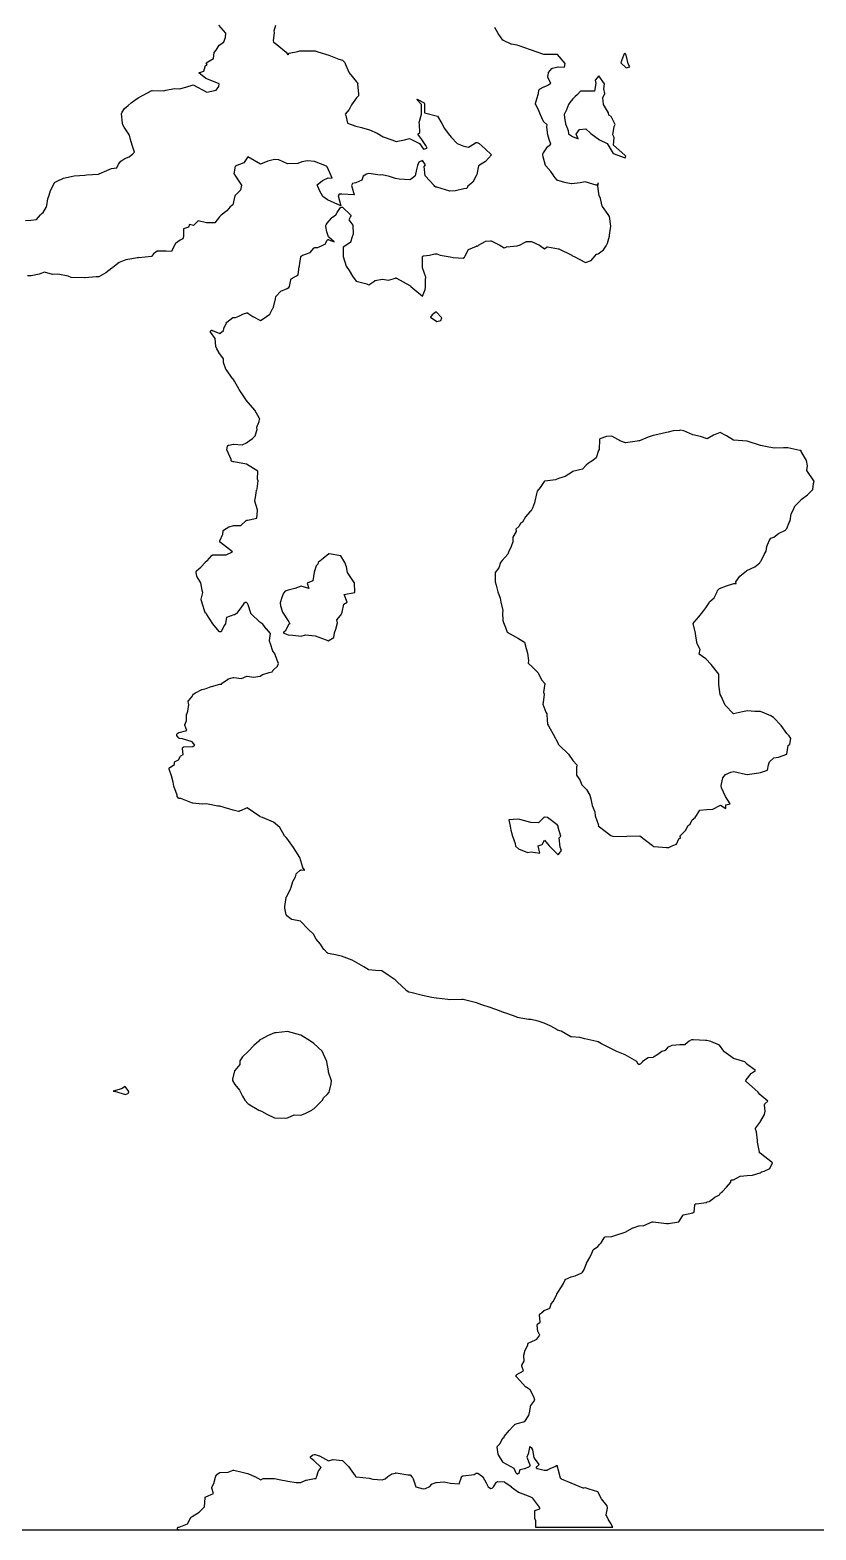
# Model space of a CAD drawing. Header units: millimetres. Extents: x 0 to 600, y 0 to 900.
# Drawn here: x 150.3 to 190.7, y 171 to 248.1 of the extents above; entities that cross this region are included whole.
import ezdxf

# ---------------------------------------------------------------- set-up
doc = ezdxf.new("R2010")
doc.units = ezdxf.units.MM
doc.layers.add('CORTE', color=1, linetype='Continuous')
doc.layers.add('GRABADO', color=5, linetype='Continuous')

msp = doc.modelspace()

# ---------------------------------------------------------------- linework, layer by layer
at = {"layer": 'CORTE'}
for points in [[(165.613, 194.526), (165.613, 194.594), (165.53, 195.049), (165.521, 195.097), (165.516, 195.105), (165.293, 195.602), (164.863, 195.991), (164.692, 196.107), (164.184, 196.427), (163.514, 196.617), (162.929, 196.548), (162.845, 196.535), (162.477, 196.387), (162.165, 196.224), (162.086, 196.183), (162.042, 196.119), (161.784, 195.892), (161.5, 195.607), (161.5, 195.606), (161.485, 195.591), (161.483, 195.589), (161.483, 195.589), (161.189, 195.306), (161.062, 195.102), (161.057, 194.914), (160.797, 194.61), (160.781, 194.595), (160.781, 194.591), (160.683, 194.168), (160.679, 194.096), (160.803, 193.883), (161.046, 193.597), (161.197, 193.297), (161.312, 193.077), (161.483, 192.896), (162.03, 192.576), (162.164, 192.513), (162.45, 192.362), (162.843, 192.177), (163.385, 192.162), (163.501, 192.172), (163.853, 192.325), (164.199, 192.305), (164.41, 192.406), (164.755, 192.574), (164.815, 192.618), (164.866, 192.64), (165.115, 192.891), (165.301, 193.076), (165.364, 193.212), (165.549, 193.376), (165.648, 193.5), (165.66, 193.571), (165.751, 193.924), (165.763, 194.069), (165.613, 194.526)], [(155.166, 193.786), (154.973, 193.669), (154.547, 193.548), (154.624, 193.54), (155.181, 193.379), (155.336, 193.444), (155.35, 193.536), (155.166, 193.786)]]:
    msp.add_lwpolyline(points, close=True, dxfattribs=at)
msp.add_lwpolyline([(223.948, 171), (154.939, 171), (154.939, 171), (154.829, 171), (153.612, 171), (153.612, 171), (114.489, 171), (114.488, 171), (114.035, 171), (112.762, 171), (112.762, 171), (110.627, 171), (108.997, 171), (106.182, 171), (106.132, 171), (105.063, 171)], dxfattribs=at)
at = {"layer": 'GRABADO'}
for points in [[(150.051, 238.271), (150.315, 238.297), (150.616, 238.338), (150.815, 238.571), (150.894, 238.631), (150.959, 238.691), (151.106, 238.951), (151.14, 239.058), (151.203, 239.386), (151.261, 239.584), (151.336, 239.822), (151.488, 240.118), (151.539, 240.228), (151.68, 240.296), (151.994, 240.448), (152.393, 240.545), (152.55, 240.568), (153.098, 240.616), (153.184, 240.618), (153.79, 240.665), (153.801, 240.666), (153.831, 240.677), (154.23, 240.851), (154.472, 240.95), (154.738, 240.978), (154.831, 241.168), (154.942, 241.33), (155.151, 241.456), (155.368, 241.551), (155.57, 241.711), (155.651, 241.783), (155.52, 242.153), (155.434, 242.439), (155.395, 242.67), (155.123, 243.072), (155.04, 243.197), (155.036, 243.272), (154.985, 243.754), (155.021, 243.85), (155.127, 244.027), (155.314, 244.19), (155.472, 244.327), (155.664, 244.461), (155.842, 244.573), (156.06, 244.693), (156.354, 244.854), (156.456, 244.921), (156.561, 244.962), (157.153, 244.946), (157.252, 244.973), (157.701, 245.06), (157.957, 245.045), (158.291, 245.124), (158.666, 245.242), (159.361, 244.872), (159.844, 244.976), (159.975, 245.167), (159.99, 245.308), (159.879, 245.349), (159.315, 245.58), (158.944, 245.859), (159.209, 245.955), (159.288, 246.239), (159.375, 246.294), (159.326, 246.387), (159.706, 246.608), (159.739, 246.914), (159.846, 247.031), (159.991, 247.29), (160.126, 247.377), (160.245, 247.453), (160.321, 247.681), (160.339, 247.902), (159.983, 248.32)], [(162.897, 248.298), (162.802, 247.999), (162.817, 247.931), (162.773, 247.503), (162.783, 247.447), (162.871, 247.382), (163.434, 246.932), (163.525, 246.786), (163.585, 246.868), (164.035, 246.954), (164.143, 246.997), (164.212, 247.001), (164.922, 247.001), (165.063, 246.953), (165.629, 246.779), (166.146, 246.562), (166.337, 246.514), (166.45, 246.4), (166.491, 246.294), (166.667, 245.874), (167.049, 245.397), (167.113, 245.33), (167.095, 245.284), (167.16, 244.793), (167.156, 244.691), (167.051, 244.581), (166.886, 244.35), (166.799, 244.228), (166.678, 243.987), (166.464, 243.739), (166.512, 243.666), (166.595, 243.277), (167.013, 243.12), (167.317, 243.064), (167.714, 242.945), (168.11, 242.766), (168.414, 242.586), (168.871, 242.421), (169.083, 242.332), (169.515, 242.428), (169.78, 242.497), (170.283, 242.235), (170.497, 241.946), (170.68, 241.987), (170.609, 242.139), (170.404, 242.448), (170.206, 242.716), (170.313, 242.792), (170.282, 243.213), (170.264, 243.32), (170.387, 243.747), (170.387, 244.239), (170.158, 244.502), (170.169, 244.516), (170.521, 244.324), (170.526, 244.315), (170.55, 244.295), (170.55, 243.803), (171.208, 243.636), (171.436, 243.259), (171.573, 242.999), (171.764, 242.745), (171.911, 242.563), (172.228, 242.24), (172.571, 242.106), (172.804, 242.054), (173.105, 242.242), (173.186, 242.281), (173.258, 242.282), (173.36, 242.24), (173.658, 241.957), (173.98, 241.658), (173.67, 241.311), (173.312, 241.084), (173.228, 240.649), (173.191, 240.574), (173.021, 240.25), (172.773, 240.039), (172.719, 239.921), (172.56, 239.914), (172.136, 239.808), (171.846, 239.786), (171.171, 239.99), (171.132, 239.998), (171.082, 240.028), (171.04, 240.084), (170.577, 240.575), (170.526, 241.049), (170.593, 241.134), (170.439, 241.368), (170.254, 241.28), (170.189, 241.107), (170.128, 240.899), (170.069, 240.566), (169.929, 240.46), (169.792, 240.37), (169.251, 240.394), (169.057, 240.436), (168.746, 240.536), (168.378, 240.628), (168.274, 240.613), (167.693, 240.692), (167.562, 240.654), (167.387, 240.557), (167.325, 240.349), (167.017, 240.218), (166.841, 240.172), (166.789, 240.077), (166.935, 239.604), (166.298, 239.633), (166.158, 239.627), (166.108, 239.55), (166.249, 239.026), (165.566, 239.346), (165.326, 239.51), (165.153, 239.818), (165.036, 240.107), (165.31, 240.34), (165.589, 240.463), (165.801, 240.456), (165.755, 240.578), (165.541, 241.029), (165.506, 241.067), (164.892, 241.309), (164.534, 241.339), (164.237, 241.289), (164.041, 241.199), (163.505, 241.185), (163.058, 241.39), (162.832, 241.415), (162.501, 241.321), (162.124, 241.181), (161.462, 241.551), (161.261, 241.238), (160.813, 241.075), (160.757, 240.679), (160.779, 240.653), (160.804, 240.616), (161.138, 240.1), (161.086, 239.841), (160.802, 239.55), (160.694, 239.082), (160.562, 238.984), (160.384, 238.771), (160.097, 238.545), (160.051, 238.501), (160.019, 238.467), (159.771, 238.154), (159.344, 238.154), (158.92, 238.255), (158.68, 238.015), (158.472, 238.076), (158.415, 237.934), (158.165, 237.846), (158.165, 237.462), (158.135, 237.338), (158.002, 237.275), (157.753, 237.099), (157.653, 236.916), (157.557, 236.689), (157.266, 236.709), (156.817, 236.709), (156.628, 236.567), (156.519, 236.425), (155.868, 236.362), (155.842, 236.373), (155.806, 236.353), (155.307, 236.27), (155.206, 236.25), (154.853, 236.115), (154.542, 235.871), (154.521, 235.847), (154.488, 235.836), (154.167, 235.593), (153.814, 235.382), (153.68, 235.392), (153.112, 235.338), (153.072, 235.331), (152.391, 235.352), (152.237, 235.419), (151.708, 235.522), (151.437, 235.505), (151.02, 235.627), (150.745, 235.529), (150.332, 235.436), (150.143, 235.436)], [(223.948, 171), (185.108, 171), (184.986, 171), (183.641, 171), (183.641, 171), (176.183, 171), (176.183, 171), (174.039, 171), (159.846, 171), (159.846, 171), (159.712, 171), (158.307, 171), (157.925, 171), (157.92, 171), (157.914, 171.001), (157.907, 171.003), (157.898, 171.006), (157.892, 171.009), (157.887, 171.012), (157.88, 171.017), (157.874, 171.023), (157.869, 171.028), (157.865, 171.034), (157.862, 171.04), (157.859, 171.046), (157.856, 171.054), (157.855, 171.06), (157.853, 171.066), (157.853, 171.075), (157.853, 171.084), (157.855, 171.09), (157.856, 171.096), (157.859, 171.104), (157.862, 171.11), (157.865, 171.116), (157.869, 171.122), (157.874, 171.127), (157.88, 171.133), (157.887, 171.138), (157.892, 171.141), (157.898, 171.144), (157.907, 171.147), (157.914, 171.149), (157.92, 171.15), (157.925, 171.15), (157.946, 171.15), (158.374, 171.309), (158.547, 171.636), (158.552, 171.643), (158.559, 171.651), (158.563, 171.655), (158.566, 171.657), (158.592, 171.676), (158.594, 171.678), (158.618, 171.693), (158.968, 171.91), (159.22, 172.173), (159.222, 172.175), (159.237, 172.189), (159.277, 172.649), (159.277, 172.657), (159.281, 172.669), (159.284, 172.675), (159.286, 172.68), (159.288, 172.683), (159.291, 172.687), (159.294, 172.692), (159.298, 172.697), (159.305, 172.703), (159.312, 172.708), (159.319, 172.712), (159.703, 172.875), (159.615, 173.146), (159.614, 173.151), (159.613, 173.158), (159.612, 173.164), (159.612, 173.17), (159.613, 173.179), (159.615, 173.186), (159.617, 173.192), (159.619, 173.198), (159.716, 173.39), (159.809, 173.713), (159.85, 173.816), (159.851, 173.819), (159.854, 173.824), (159.86, 173.833), (159.865, 173.838), (159.869, 173.842), (159.874, 173.846), (160.004, 173.939), (160.009, 173.943), (160.017, 173.947), (160.023, 173.949), (160.029, 173.951), (160.036, 173.952), (160.043, 173.953), (160.456, 173.967), (160.717, 174.072), (160.721, 174.073), (160.729, 174.075), (160.744, 174.076), (160.752, 174.075), (160.756, 174.075), (161.176, 173.97), (161.456, 173.91), (161.462, 173.908), (161.818, 173.757), (161.822, 173.756), (162.133, 173.586), (162.251, 173.643), (162.256, 173.645), (162.264, 173.648), (162.273, 173.65), (162.279, 173.65), (162.828, 173.65), (162.832, 173.65), (162.838, 173.649), (163.071, 173.59), (163.532, 173.501), (163.953, 173.442), (164.198, 173.442), (164.452, 173.559), (164.455, 173.56), (164.461, 173.562), (164.895, 173.641), (164.897, 173.641), (164.985, 173.653), (164.998, 173.707), (164.999, 173.709), (165.104, 174.036), (165.105, 174.042), (165.108, 174.048), (165.112, 174.053), (165.115, 174.058), (165.235, 174.206), (164.86, 174.57), (164.72, 174.675), (164.716, 174.679), (164.709, 174.685), (164.706, 174.69), (164.701, 174.696), (164.697, 174.704), (164.695, 174.71), (164.693, 174.718), (164.691, 174.726), (164.691, 174.732), (164.691, 174.74), (164.692, 174.747), (164.693, 174.755), (164.696, 174.762), (164.699, 174.769), (164.702, 174.775), (164.707, 174.782), (164.712, 174.787), (164.718, 174.792), (164.723, 174.796), (164.799, 174.848), (164.803, 174.851), (164.809, 174.854), (164.818, 174.857), (164.824, 174.859), (164.894, 174.875), (164.897, 174.876), (164.903, 174.877), (164.915, 174.877), (164.921, 174.876), (164.924, 174.875), (164.93, 174.874), (165.14, 174.805), (165.146, 174.802), (165.612, 174.554), (165.833, 174.62), (165.838, 174.621), (165.844, 174.622), (165.852, 174.623), (165.859, 174.622), (166.307, 174.579), (166.314, 174.578), (166.319, 174.577), (166.327, 174.574), (166.335, 174.57), (166.34, 174.567), (166.348, 174.561), (166.352, 174.557), (166.634, 174.262), (166.637, 174.258), (166.983, 173.786), (166.987, 173.78), (166.99, 173.774), (166.992, 173.768), (166.994, 173.761), (166.998, 173.743), (167.013, 173.737), (167.044, 173.732), (167.698, 173.66), (167.702, 173.66), (167.893, 173.617), (168.372, 173.57), (168.517, 173.623), (168.654, 173.745), (168.658, 173.748), (168.662, 173.751), (168.864, 173.883), (168.87, 173.886), (168.88, 173.891), (168.888, 173.892), (169.063, 173.928), (169.067, 173.929), (169.076, 173.93), (169.085, 173.929), (169.687, 173.828), (169.762, 173.84), (169.773, 173.841), (169.781, 173.84), (169.786, 173.839), (169.797, 173.836), (169.805, 173.833), (169.809, 173.831), (169.816, 173.826), (169.823, 173.82), (169.826, 173.817), (169.895, 173.739), (169.899, 173.734), (169.903, 173.727), (169.955, 173.635), (169.958, 173.63), (169.96, 173.625), (170.092, 173.226), (170.47, 173.109), (170.59, 173.129), (170.827, 173.227), (170.913, 173.351), (170.917, 173.355), (170.922, 173.361), (170.929, 173.367), (170.935, 173.371), (170.943, 173.375), (170.949, 173.377), (171.135, 173.439), (171.14, 173.441), (171.15, 173.443), (171.154, 173.443), (171.539, 173.474), (171.544, 173.475), (171.555, 173.474), (171.561, 173.473), (171.865, 173.402), (172.318, 173.38), (172.446, 173.718), (172.448, 173.722), (172.451, 173.727), (172.465, 173.75), (172.469, 173.755), (172.475, 173.761), (172.482, 173.767), (172.489, 173.771), (172.495, 173.774), (172.499, 173.776), (172.525, 173.785), (172.531, 173.787), (172.538, 173.788), (173.102, 173.849), (173.206, 173.916), (173.211, 173.918), (173.217, 173.921), (173.23, 173.925), (173.238, 173.926), (173.244, 173.926), (173.255, 173.925), (173.266, 173.923), (173.273, 173.92), (173.279, 173.917), (173.285, 173.913), (173.517, 173.752), (173.523, 173.748), (173.531, 173.74), (173.534, 173.736), (173.537, 173.732), (173.54, 173.728), (173.704, 173.428), (173.818, 173.219), (173.952, 173.132), (174.018, 173.147), (174.091, 173.215), (174.246, 173.453), (174.249, 173.457), (174.253, 173.462), (174.259, 173.468), (174.266, 173.473), (174.271, 173.476), (174.277, 173.479), (174.282, 173.481), (174.291, 173.484), (174.297, 173.485), (174.302, 173.486), (174.31, 173.486), (174.64, 173.47), (174.644, 173.47), (174.65, 173.469), (174.657, 173.467), (174.663, 173.465), (174.67, 173.461), (174.675, 173.458), (175.001, 173.227), (175.003, 173.226), (175.365, 172.936), (175.949, 172.714), (176.05, 172.677), (176.054, 172.676), (176.059, 172.673), (176.066, 172.669), (176.072, 172.663), (176.079, 172.656), (176.44, 172.165), (176.444, 172.16), (176.448, 172.151), (176.451, 172.146), (176.452, 172.14), (176.454, 172.135), (176.455, 172.126), (176.455, 172.115), (176.453, 172.104), (176.451, 172.096), (176.449, 172.091), (176.446, 172.084), (176.441, 172.077), (176.437, 172.072), (176.433, 172.067), (176.427, 172.062), (176.419, 172.056), (176.408, 172.051), (176.401, 172.049), (176.196, 171.99), (176.201, 171.611), (176.236, 171.515), (176.238, 171.508), (176.24, 171.5), (176.24, 171.495), (176.252, 171.15), (180.225, 171.15), (180.124, 171.333), (179.988, 171.56), (179.888, 171.739), (179.886, 171.744), (179.883, 171.752), (179.88, 171.763), (179.879, 171.774), (179.88, 171.78), (179.88, 171.784), (179.94, 172.121), (179.921, 172.238), (179.639, 172.598), (179.636, 172.603), (179.633, 172.607), (179.443, 172.955), (179.011, 173.091), (179.011, 173.091), (178.794, 173.16), (178.732, 173.15), (178.723, 173.149), (178.714, 173.15), (178.708, 173.151), (178.7, 173.153), (178.077, 173.407), (178.076, 173.407), (177.579, 173.62), (177.575, 173.622), (177.566, 173.627), (177.56, 173.633), (177.556, 173.636), (177.55, 173.643), (177.545, 173.65), (177.543, 173.654), (177.539, 173.662), (177.537, 173.669), (177.418, 174.124), (177.418, 174.125), (177.401, 174.191), (177.365, 174.308), (177.278, 174.267), (176.99, 174.144), (176.848, 174.069), (176.844, 174.068), (176.838, 174.065), (176.831, 174.064), (176.827, 174.063), (176.726, 174.049), (176.721, 174.049), (176.711, 174.049), (176.703, 174.05), (176.699, 174.051), (176.351, 174.14), (176.347, 174.141), (176.338, 174.144), (176.331, 174.148), (176.326, 174.151), (176.319, 174.157), (176.312, 174.165), (176.305, 174.175), (176.302, 174.181), (176.3, 174.186), (176.298, 174.194), (176.297, 174.198), (176.296, 174.205), (176.296, 174.217), (176.297, 174.228), (176.3, 174.237), (176.304, 174.245), (176.306, 174.25), (176.309, 174.255), (176.315, 174.262), (176.32, 174.268), (176.324, 174.271), (176.439, 174.357), (176.191, 174.692), (176.188, 174.696), (176.185, 174.701), (176.182, 174.709), (176.18, 174.716), (176.179, 174.721), (176.113, 175.111), (176.066, 175.206), (175.991, 175.255), (175.94, 175.268), (175.931, 175.239), (175.865, 174.893), (175.863, 174.888), (175.861, 174.882), (175.802, 174.734), (175.951, 174.345), (175.953, 174.34), (175.955, 174.329), (175.956, 174.323), (175.956, 174.318), (175.955, 174.307), (175.954, 174.301), (175.953, 174.296), (175.95, 174.288), (175.946, 174.28), (175.941, 174.274), (175.938, 174.269), (175.933, 174.263), (175.927, 174.259), (175.922, 174.255), (175.917, 174.252), (175.706, 174.144), (175.701, 174.142), (175.693, 174.14), (175.687, 174.138), (175.449, 174.098), (175.398, 173.927), (175.396, 173.923), (175.394, 173.918), (175.39, 173.911), (175.385, 173.904), (175.382, 173.9), (175.376, 173.895), (175.368, 173.889), (175.363, 173.886), (175.358, 173.883), (175.352, 173.881), (175.343, 173.878), (175.335, 173.877), (175.327, 173.877), (175.322, 173.877), (175.316, 173.877), (175.306, 173.88), (175.299, 173.882), (175.294, 173.884), (175.286, 173.889), (175.281, 173.893), (175.275, 173.897), (175.266, 173.907), (175.261, 173.916), (175.259, 173.92), (175.152, 174.159), (174.593, 174.473), (174.589, 174.475), (174.584, 174.48), (174.577, 174.486), (174.571, 174.493), (174.568, 174.498), (174.453, 174.695), (174.338, 174.868), (174.334, 174.874), (174.329, 174.886), (174.326, 174.896), (174.281, 175.249), (174.281, 175.257), (174.282, 175.269), (174.284, 175.281), (174.288, 175.289), (174.292, 175.297), (174.296, 175.303), (174.298, 175.306), (174.302, 175.31), (174.418, 175.419), (174.567, 175.71), (174.569, 175.715), (174.573, 175.72), (174.578, 175.726), (174.583, 175.731), (174.59, 175.736), (174.597, 175.74), (174.602, 175.743), (174.608, 175.745), (174.64, 175.755), (174.638, 175.763), (174.637, 175.77), (174.637, 175.775), (174.636, 175.78), (174.637, 175.791), (174.639, 175.8), (174.64, 175.804), (174.642, 175.81), (174.647, 175.819), (174.652, 175.826), (174.654, 175.829), (174.901, 176.108), (175.113, 176.354), (175.116, 176.356), (175.188, 176.426), (175.191, 176.429), (175.198, 176.434), (175.206, 176.438), (175.211, 176.44), (175.302, 176.472), (175.304, 176.473), (175.693, 176.581), (175.888, 176.866), (175.902, 176.89), (175.948, 177.101), (175.99, 177.32), (175.989, 177.343), (175.988, 177.351), (175.99, 177.367), (175.994, 177.376), (175.996, 177.382), (175.999, 177.388), (176.003, 177.393), (176.221, 177.671), (176.16, 177.841), (175.965, 178.203), (175.766, 178.332), (175.763, 178.334), (175.756, 178.339), (175.271, 178.864), (175.267, 178.87), (175.262, 178.877), (175.26, 178.882), (175.257, 178.888), (175.254, 178.896), (175.253, 178.902), (175.252, 178.91), (175.251, 178.917), (175.252, 178.927), (175.253, 178.933), (175.253, 178.934), (175.254, 178.938), (175.256, 178.944), (175.26, 178.952), (175.263, 178.957), (175.267, 178.965), (175.274, 178.972), (175.278, 178.976), (175.283, 178.98), (175.288, 178.983), (175.625, 179.181), (175.546, 179.418), (175.545, 179.421), (175.543, 179.429), (175.543, 179.44), (175.543, 179.448), (175.544, 179.454), (175.545, 179.46), (175.548, 179.468), (175.55, 179.473), (175.659, 179.673), (175.647, 179.961), (175.647, 179.968), (175.648, 179.974), (175.649, 179.978), (175.694, 180.173), (175.696, 180.18), (175.699, 180.187), (175.856, 180.506), (175.86, 180.559), (175.861, 180.564), (175.862, 180.571), (175.865, 180.579), (175.867, 180.583), (175.87, 180.59), (175.876, 180.598), (175.881, 180.604), (175.89, 180.612), (175.899, 180.617), (175.903, 180.619), (175.991, 180.658), (176.319, 180.807), (176.464, 181.014), (176.383, 181.175), (176.38, 181.18), (176.377, 181.189), (176.376, 181.194), (176.375, 181.198), (176.34, 181.525), (176.339, 181.531), (176.34, 181.539), (176.341, 181.548), (176.343, 181.554), (176.345, 181.559), (176.349, 181.568), (176.354, 181.576), (176.357, 181.58), (176.362, 181.585), (176.368, 181.59), (176.487, 181.68), (176.457, 182.049), (176.457, 182.054), (176.458, 182.064), (176.46, 182.076), (176.464, 182.086), (176.47, 182.097), (176.476, 182.103), (176.48, 182.108), (176.485, 182.112), (176.575, 182.182), (176.668, 182.265), (176.671, 182.268), (176.676, 182.271), (176.684, 182.275), (176.688, 182.277), (176.978, 182.391), (177.045, 182.601), (177.047, 182.606), (177.052, 182.615), (177.057, 182.623), (177.06, 182.627), (177.173, 182.749), (177.339, 183.124), (177.339, 183.124), (177.341, 183.13), (177.345, 183.138), (177.351, 183.146), (177.352, 183.147), (177.579, 183.49), (177.69, 183.657), (177.768, 183.854), (177.77, 183.859), (177.774, 183.865), (177.779, 183.872), (177.784, 183.877), (177.789, 183.883), (177.794, 183.886), (177.799, 183.889), (177.805, 183.893), (178.077, 184.008), (178.082, 184.009), (178.086, 184.011), (178.288, 184.06), (178.621, 184.206), (178.656, 184.253), (178.734, 184.357), (178.839, 184.61), (178.864, 184.693), (178.867, 184.7), (178.869, 184.705), (179.041, 184.993), (179.139, 185.22), (179.211, 185.387), (179.213, 185.391), (179.216, 185.395), (179.222, 185.404), (179.231, 185.412), (179.443, 185.566), (179.543, 185.684), (179.546, 185.687), (179.622, 185.76), (179.769, 186.019), (179.772, 186.025), (179.776, 186.03), (179.78, 186.034), (179.786, 186.039), (179.792, 186.044), (179.798, 186.047), (179.805, 186.051), (179.814, 186.054), (179.82, 186.055), (179.824, 186.056), (180.173, 186.087), (180.367, 186.156), (180.852, 186.305), (180.854, 186.306), (180.854, 186.306), (181.255, 186.522), (181.258, 186.523), (181.262, 186.525), (181.557, 186.622), (181.564, 186.623), (181.57, 186.624), (181.809, 186.645), (182.239, 186.827), (182.241, 186.828), (182.246, 186.831), (182.252, 186.833), (182.26, 186.834), (182.266, 186.835), (182.267, 186.835), (182.273, 186.835), (182.28, 186.835), (182.29, 186.833), (182.971, 186.741), (183.078, 186.745), (183.614, 186.829), (183.81, 187.162), (183.812, 187.165), (183.816, 187.171), (183.823, 187.178), (183.83, 187.184), (183.838, 187.189), (183.847, 187.193), (183.855, 187.195), (184.326, 187.297), (184.354, 187.316), (184.36, 187.319), (184.389, 187.333), (184.433, 187.704), (184.435, 187.71), (184.436, 187.714), (184.438, 187.721), (184.442, 187.728), (184.447, 187.735), (184.451, 187.741), (184.457, 187.746), (184.462, 187.751), (184.469, 187.755), (184.476, 187.759), (184.483, 187.762), (184.489, 187.764), (184.495, 187.765), (185.023, 187.832), (185.039, 187.844), (185.045, 187.847), (185.053, 187.851), (185.058, 187.853), (185.063, 187.854), (185.16, 187.875), (185.423, 188.073), (185.428, 188.076), (185.693, 188.217), (185.757, 188.315), (185.761, 188.32), (185.766, 188.325), (185.772, 188.331), (185.778, 188.335), (185.86, 188.385), (186.059, 188.62), (186.277, 188.878), (186.277, 188.919), (186.278, 188.925), (186.279, 188.93), (186.28, 188.937), (186.284, 188.946), (186.286, 188.951), (186.289, 188.957), (186.293, 188.962), (186.299, 188.969), (186.307, 188.975), (186.312, 188.979), (186.317, 188.982), (186.322, 188.985), (186.331, 188.988), (186.339, 188.99), (186.344, 188.991), (186.35, 188.991), (186.42, 188.991), (186.754, 189.179), (186.761, 189.182), (186.77, 189.185), (186.776, 189.186), (186.78, 189.186), (187.128, 189.206), (187.4, 189.236), (187.793, 189.349), (187.838, 189.388), (187.843, 189.392), (187.85, 189.396), (187.856, 189.399), (187.861, 189.401), (187.994, 189.443), (188.286, 189.567), (188.428, 189.872), (187.785, 190.356), (187.782, 190.359), (187.777, 190.362), (187.774, 190.366), (187.768, 190.372), (187.761, 190.381), (187.756, 190.392), (187.754, 190.4), (187.753, 190.405), (187.752, 190.413), (187.752, 190.416), (187.655, 190.929), (187.654, 190.934), (187.65, 191.014), (187.599, 191.449), (187.553, 191.598), (187.552, 191.604), (187.551, 191.61), (187.551, 191.617), (187.552, 191.628), (187.554, 191.639), (187.558, 191.648), (187.561, 191.655), (187.564, 191.66), (187.77, 191.944), (187.774, 191.949), (187.778, 191.953), (187.805, 191.977), (187.805, 191.982), (187.805, 191.987), (187.805, 191.998), (187.808, 192.009), (187.811, 192.018), (187.815, 192.024), (188.003, 192.353), (188.038, 192.515), (188.014, 192.831), (188.014, 192.837), (188.015, 192.846), (188.016, 192.853), (188.018, 192.861), (188.021, 192.868), (188.023, 192.873), (188.027, 192.88), (188.032, 192.886), (188.035, 192.889), (188.179, 193.029), (187.778, 193.367), (187.773, 193.372), (187.77, 193.375), (187.672, 193.504), (187.087, 194.018), (187.086, 194.019), (187.081, 194.023), (187.075, 194.029), (187.071, 194.035), (187.066, 194.042), (187.063, 194.05), (187.061, 194.055), (187.059, 194.062), (187.058, 194.068), (187.057, 194.074), (187.057, 194.08), (187.057, 194.086), (187.057, 194.092), (187.059, 194.1), (187.062, 194.107), (187.064, 194.113), (187.068, 194.121), (187.068, 194.121), (187.069, 194.121), (187.324, 194.46), (187.327, 194.463), (187.333, 194.469), (187.338, 194.473), (187.342, 194.476), (187.554, 194.607), (187.088, 194.958), (187.082, 194.963), (187.077, 194.968), (187.004, 195.058), (186.418, 195.226), (186.414, 195.228), (186.405, 195.231), (186.397, 195.236), (185.929, 195.589), (185.921, 195.596), (185.915, 195.603), (185.697, 195.918), (185.25, 196.098), (185.042, 196.15), (184.976, 196.15), (184.355, 196.178), (184.264, 196.178), (184.135, 196.107), (183.936, 195.937), (183.928, 195.932), (183.92, 195.928), (183.914, 195.926), (183.906, 195.924), (183.899, 195.922), (183.893, 195.922), (183.664, 195.922), (183.248, 195.898), (183.019, 195.792), (182.94, 195.669), (182.937, 195.665), (182.931, 195.658), (182.922, 195.652), (182.916, 195.648), (182.91, 195.645), (182.906, 195.643), (182.732, 195.58), (182.528, 195.428), (182.525, 195.426), (182.31, 195.293), (182.304, 195.29), (182.297, 195.287), (182.29, 195.285), (182.285, 195.284), (182.032, 195.253), (181.749, 195.069), (181.718, 195.023), (181.714, 195.017), (181.708, 195.011), (181.627, 194.937), (181.622, 194.933), (181.617, 194.93), (181.611, 194.926), (181.603, 194.923), (181.597, 194.921), (181.592, 194.92), (181.584, 194.919), (181.573, 194.919), (181.562, 194.92), (181.554, 194.923), (181.545, 194.926), (181.537, 194.931), (181.534, 194.933), (181.529, 194.937), (181.522, 194.944), (181.517, 194.95), (181.515, 194.954), (181.512, 194.958), (181.458, 195.07), (180.851, 195.406), (180.423, 195.578), (180.42, 195.579), (180.155, 195.713), (179.632, 195.973), (179.629, 195.975), (179.465, 196.077), (179.39, 196.097), (178.782, 196.227), (178.516, 196.299), (178.098, 196.33), (178.093, 196.33), (178.086, 196.332), (178.076, 196.335), (178.07, 196.338), (177.563, 196.624), (177.384, 196.686), (177.381, 196.688), (177.377, 196.689), (177.034, 196.884), (176.689, 197.036), (176.385, 197.143), (176.016, 197.236), (175.913, 197.227), (175.906, 197.227), (175.898, 197.227), (175.894, 197.228), (175.311, 197.339), (175.305, 197.34), (174.781, 197.537), (174.612, 197.585), (174.608, 197.586), (174.403, 197.668), (173.914, 197.846), (173.496, 197.982), (173.221, 198.082), (172.798, 198.188), (172.539, 198.251), (172.458, 198.254), (171.853, 198.241), (171.846, 198.241), (171.842, 198.242), (171.747, 198.259), (171.153, 198.316), (171.15, 198.316), (170.928, 198.353), (170.926, 198.353), (170.448, 198.456), (169.903, 198.598), (169.753, 198.632), (169.749, 198.633), (169.742, 198.635), (169.737, 198.638), (169.733, 198.64), (169.605, 198.722), (169.601, 198.725), (169.597, 198.728), (169.143, 199.163), (169.052, 199.25), (169.031, 199.268), (168.685, 199.507), (168.356, 199.727), (168.03, 199.754), (167.678, 199.784), (167.673, 199.785), (167.668, 199.786), (167.662, 199.788), (167.654, 199.791), (167.648, 199.794), (167.42, 199.937), (166.955, 200.204), (166.954, 200.205), (166.829, 200.284), (166.277, 200.483), (165.893, 200.572), (165.589, 200.627), (165.583, 200.629), (165.574, 200.632), (165.568, 200.635), (165.561, 200.639), (165.554, 200.645), (165.551, 200.647), (165.385, 200.826), (165.382, 200.83), (165.197, 201.091), (164.987, 201.353), (164.983, 201.359), (164.849, 201.613), (164.574, 201.865), (164.572, 201.867), (164.177, 202.285), (163.733, 202.37), (163.728, 202.371), (163.723, 202.373), (163.717, 202.375), (163.709, 202.38), (163.704, 202.383), (163.474, 202.556), (163.469, 202.56), (163.464, 202.566), (163.459, 202.572), (163.454, 202.58), (163.451, 202.587), (163.448, 202.594), (163.447, 202.599), (163.378, 202.953), (163.378, 202.955), (163.37, 203.015), (163.37, 203.02), (163.37, 203.026), (163.371, 203.032), (163.444, 203.502), (163.446, 203.508), (163.448, 203.515), (163.45, 203.52), (163.453, 203.527), (163.456, 203.53), (163.646, 203.896), (163.698, 204.035), (163.773, 204.311), (163.774, 204.315), (163.777, 204.322), (163.78, 204.326), (163.915, 204.564), (163.957, 204.7), (163.959, 204.705), (163.963, 204.712), (163.967, 204.719), (163.972, 204.725), (163.978, 204.73), (164.165, 204.896), (164.17, 204.9), (164.178, 204.905), (164.184, 204.908), (164.189, 204.91), (164.195, 204.912), (164.203, 204.914), (164.214, 204.915), (164.223, 204.914), (164.391, 204.893), (164.299, 205.012), (164.295, 205.017), (164.291, 205.024), (164.288, 205.029), (164.287, 205.035), (164.144, 205.551), (163.824, 206.061), (163.465, 206.547), (163.438, 206.57), (163.434, 206.574), (163.364, 206.651), (163.36, 206.656), (163.356, 206.662), (163.112, 207.1), (162.786, 207.37), (162.222, 207.601), (162.102, 207.646), (162.096, 207.649), (162.09, 207.653), (161.429, 208.106), (161.035, 207.928), (161.028, 207.925), (161.019, 207.923), (161.014, 207.922), (161.004, 207.921), (160.997, 207.922), (160.993, 207.922), (160.724, 207.976), (160.721, 207.977), (160.256, 208.122), (160.034, 208.191), (159.942, 208.195), (159.937, 208.195), (159.35, 208.306), (159.141, 208.283), (159.135, 208.283), (159.127, 208.283), (158.649, 208.339), (158.643, 208.34), (158.636, 208.342), (158.632, 208.343), (158.03, 208.581), (157.962, 208.579), (157.952, 208.579), (157.944, 208.581), (157.938, 208.583), (157.931, 208.586), (157.924, 208.59), (157.918, 208.594), (157.912, 208.599), (157.908, 208.603), (157.851, 208.668), (157.848, 208.672), (157.844, 208.678), (157.84, 208.686), (157.837, 208.693), (157.835, 208.699), (157.834, 208.708), (157.833, 208.715), (157.833, 208.719), (157.835, 208.746), (157.667, 209.217), (157.665, 209.222), (157.629, 209.42), (157.543, 209.741), (157.429, 210.09), (157.427, 210.096), (157.426, 210.102), (157.426, 210.111), (157.426, 210.117), (157.427, 210.123), (157.429, 210.132), (157.431, 210.138), (157.435, 210.146), (157.44, 210.154), (157.442, 210.157), (157.448, 210.164), (157.453, 210.168), (157.456, 210.171), (157.695, 210.328), (157.705, 210.434), (157.705, 210.439), (157.707, 210.446), (157.709, 210.452), (157.712, 210.458), (157.718, 210.467), (157.722, 210.472), (157.726, 210.477), (157.733, 210.483), (157.739, 210.487), (157.744, 210.49), (157.909, 210.575), (158.014, 210.758), (158.016, 210.763), (158.021, 210.77), (158.026, 210.774), (158.029, 210.777), (158.036, 210.783), (158.151, 210.849), (158.118, 211.154), (158.118, 211.165), (158.119, 211.173), (158.12, 211.179), (158.123, 211.188), (158.127, 211.194), (158.13, 211.2), (158.136, 211.208), (158.141, 211.212), (158.145, 211.217), (158.153, 211.222), (158.159, 211.226), (158.166, 211.229), (158.173, 211.231), (158.182, 211.233), (158.637, 211.26), (158.72, 211.305), (158.74, 211.331), (158.613, 211.492), (158.12, 211.65), (157.949, 211.673), (157.944, 211.674), (157.941, 211.675), (157.936, 211.677), (157.927, 211.681), (157.92, 211.686), (157.915, 211.69), (157.911, 211.693), (157.905, 211.7), (157.83, 211.814), (157.827, 211.818), (157.824, 211.825), (157.821, 211.833), (157.819, 211.841), (157.819, 211.845), (157.818, 211.854), (157.819, 211.862), (157.82, 211.869), (157.821, 211.876), (157.823, 211.881), (157.827, 211.889), (157.832, 211.897), (157.834, 211.9), (157.839, 211.906), (157.844, 211.91), (157.881, 211.941), (157.884, 211.943), (157.923, 211.97), (157.925, 211.971), (157.932, 211.975), (157.941, 211.978), (157.946, 211.98), (158.344, 212.07), (158.241, 212.35), (158.238, 212.356), (158.237, 212.365), (158.236, 212.372), (158.236, 212.381), (158.237, 212.388), (158.238, 212.394), (158.24, 212.4), (158.242, 212.405), (158.325, 212.587), (158.325, 212.901), (158.325, 212.905), (158.326, 212.913), (158.329, 212.924), (158.391, 213.065), (158.436, 213.417), (158.403, 213.541), (158.401, 213.546), (158.4, 213.555), (158.4, 213.564), (158.401, 213.571), (158.402, 213.575), (158.403, 213.581), (158.407, 213.59), (158.411, 213.598), (158.415, 213.604), (158.418, 213.608), (158.595, 213.813), (158.656, 213.933), (158.658, 213.937), (158.662, 213.942), (158.667, 213.947), (158.671, 213.951), (158.676, 213.956), (158.684, 213.961), (158.689, 213.964), (158.785, 214.012), (159.104, 214.177), (159.112, 214.18), (159.118, 214.182), (159.33, 214.226), (159.594, 214.337), (159.599, 214.339), (160.031, 214.452), (160.035, 214.452), (160.11, 214.464), (160.168, 214.522), (160.172, 214.526), (160.175, 214.528), (160.452, 214.718), (160.457, 214.721), (160.464, 214.724), (160.469, 214.726), (160.723, 214.801), (160.728, 214.803), (160.734, 214.803), (160.742, 214.804), (160.75, 214.804), (161.148, 214.754), (161.41, 214.865), (161.415, 214.867), (161.419, 214.868), (161.424, 214.869), (161.433, 214.87), (161.442, 214.87), (161.758, 214.824), (162.105, 214.875), (162.23, 214.952), (162.235, 214.955), (162.242, 214.958), (162.564, 215.062), (162.568, 215.064), (162.725, 215.095), (162.761, 215.162), (162.764, 215.167), (162.768, 215.172), (162.772, 215.177), (162.994, 215.382), (163.045, 215.513), (162.888, 215.911), (162.886, 215.916), (162.866, 216.003), (162.765, 216.135), (162.762, 216.14), (162.758, 216.146), (162.756, 216.151), (162.754, 216.155), (162.636, 216.533), (162.583, 216.663), (162.581, 216.668), (162.58, 216.674), (162.579, 216.683), (162.579, 216.691), (162.579, 216.696), (162.63, 217.058), (162.421, 217.295), (162.418, 217.298), (162.24, 217.548), (162.091, 217.634), (162.087, 217.636), (162.083, 217.64), (162.08, 217.643), (161.635, 218.074), (161.631, 218.078), (161.625, 218.085), (161.621, 218.093), (161.619, 218.098), (161.617, 218.103), (161.489, 218.531), (161.459, 218.604), (161.404, 218.648), (161.34, 218.659), (161.26, 218.597), (161.105, 218.38), (161.105, 218.379), (160.879, 218.081), (160.876, 218.077), (160.87, 218.071), (160.864, 218.066), (160.86, 218.064), (160.815, 218.036), (160.809, 218.033), (160.801, 218.03), (160.795, 218.028), (160.787, 218.026), (160.779, 218.026), (160.774, 218.026), (160.754, 218.027), (160.377, 217.875), (160.327, 217.589), (160.326, 217.584), (160.323, 217.575), (160.319, 217.567), (160.316, 217.563), (160.247, 217.465), (160.114, 217.18), (160.112, 217.176), (160.108, 217.17), (160.103, 217.165), (160.098, 217.159), (160.092, 217.154), (160.087, 217.151), (160.08, 217.147), (160.074, 217.144), (160.068, 217.143), (160.06, 217.14), (160.05, 217.14), (160.045, 217.14), (160.04, 217.14), (160.03, 217.141), (160.022, 217.144), (160.016, 217.146), (160.011, 217.149), (160.005, 217.152), (159.998, 217.158), (159.993, 217.163), (159.99, 217.166), (159.678, 217.559), (159.676, 217.561), (159.36, 218.034), (159.357, 218.039), (159.354, 218.045), (159.342, 218.079), (159.308, 218.102), (159.303, 218.106), (159.297, 218.112), (159.292, 218.118), (159.288, 218.124), (159.285, 218.13), (159.282, 218.136), (159.116, 218.627), (159.116, 218.629), (159.073, 218.787), (159.072, 218.793), (159.071, 218.802), (159.071, 218.808), (159.071, 218.815), (159.072, 218.821), (159.154, 219.17), (159.123, 219.272), (159.122, 219.278), (159.063, 219.668), (158.865, 219.976), (158.862, 219.98), (158.86, 219.986), (158.857, 219.994), (158.816, 220.205), (158.814, 220.212), (158.814, 220.223), (158.816, 220.234), (158.818, 220.241), (158.819, 220.245), (158.822, 220.252), (158.826, 220.259), (158.83, 220.264), (158.833, 220.269), (158.838, 220.273), (159.051, 220.46), (159.298, 220.73), (159.302, 220.735), (159.346, 220.77), (159.378, 220.796), (159.622, 221.072), (159.624, 221.075), (159.629, 221.079), (159.636, 221.084), (159.642, 221.087), (159.649, 221.09), (159.657, 221.093), (159.663, 221.094), (159.67, 221.095), (159.675, 221.095), (160.353, 221.095), (160.681, 221.259), (160.058, 221.728), (160.054, 221.731), (160.047, 221.738), (160.043, 221.744), (160.04, 221.748), (160.036, 221.756), (160.033, 221.764), (160.031, 221.771), (160.03, 221.778), (160.029, 221.784), (160.029, 221.793), (160.031, 221.802), (160.032, 221.808), (160.034, 221.814), (160.18, 222.172), (160.194, 222.317), (160.195, 222.323), (160.197, 222.333), (160.2, 222.339), (160.203, 222.345), (160.207, 222.352), (160.211, 222.358), (160.217, 222.364), (160.223, 222.369), (160.227, 222.372), (160.486, 222.537), (160.491, 222.54), (160.498, 222.543), (160.504, 222.545), (160.725, 222.604), (160.729, 222.605), (160.736, 222.606), (160.741, 222.606), (161.113, 222.606), (161.385, 222.861), (161.39, 222.865), (161.398, 222.87), (161.404, 222.874), (161.411, 222.877), (161.418, 222.879), (161.426, 222.88), (161.432, 222.881), (161.457, 222.882), (161.534, 222.905), (161.537, 222.905), (161.93, 222.993), (161.968, 223.359), (161.968, 223.41), (161.834, 223.858), (161.833, 223.863), (161.831, 223.871), (161.831, 223.877), (161.831, 223.883), (161.832, 223.889), (161.858, 224.041), (161.921, 224.415), (161.922, 224.422), (161.924, 224.427), (161.951, 224.498), (161.997, 224.911), (161.975, 224.96), (161.973, 224.964), (161.97, 224.972), (161.969, 224.979), (161.968, 224.986), (161.968, 224.991), (161.991, 225.405), (161.409, 225.755), (160.759, 225.872), (160.725, 225.879), (160.722, 225.88), (160.66, 225.898), (160.655, 225.9), (160.649, 225.903), (160.643, 225.906), (160.636, 225.911), (160.631, 225.916), (160.626, 225.921), (160.622, 225.926), (160.618, 225.933), (160.614, 225.941), (160.612, 225.947), (160.61, 225.954), (160.609, 225.963), (160.609, 225.969), (160.609, 225.976), (160.61, 225.984), (160.612, 225.991), (160.614, 225.998), (160.617, 226.004), (160.617, 226.004), (160.402, 226.462), (160.4, 226.467), (160.398, 226.476), (160.396, 226.483), (160.396, 226.489), (160.396, 226.497), (160.397, 226.504), (160.431, 226.686), (160.432, 226.692), (160.435, 226.698), (160.437, 226.705), (160.442, 226.712), (160.446, 226.718), (160.451, 226.723), (160.457, 226.729), (160.462, 226.733), (160.467, 226.736), (160.476, 226.74), (160.483, 226.743), (160.487, 226.744), (160.727, 226.795), (160.733, 226.796), (160.742, 226.796), (160.747, 226.796), (161.173, 226.758), (161.399, 226.855), (161.542, 226.956), (161.543, 226.956), (161.71, 227.073), (161.852, 227.213), (161.943, 227.541), (161.927, 227.623), (161.926, 227.629), (161.926, 227.636), (161.926, 227.643), (161.927, 227.651), (161.93, 227.66), (161.932, 227.665), (162.059, 227.951), (162.077, 228.06), (162.079, 228.065), (162.079, 228.067), (162.064, 228.101), (161.821, 228.54), (161.383, 229.05), (161.381, 229.052), (161.376, 229.058), (161.372, 229.063), (161.368, 229.069), (161.366, 229.075), (161.027, 229.588), (161.025, 229.59), (160.788, 230.028), (160.731, 230.103), (160.685, 230.152), (160.682, 230.156), (160.35, 230.632), (160.346, 230.638), (160.344, 230.644), (160.342, 230.647), (160.225, 230.986), (160.224, 230.992), (160.222, 230.999), (160.222, 231.004), (160.214, 231.172), (159.985, 231.505), (159.984, 231.507), (159.877, 231.683), (159.874, 231.688), (159.827, 231.807), (159.825, 231.813), (159.823, 231.821), (159.822, 231.827), (159.798, 232.215), (159.563, 232.517), (159.56, 232.522), (159.556, 232.529), (159.554, 232.534), (159.551, 232.542), (159.548, 232.555), (159.548, 232.564), (159.549, 232.571), (159.55, 232.577), (159.552, 232.584), (159.555, 232.592), (159.558, 232.599), (159.561, 232.604), (159.566, 232.61), (159.571, 232.615), (159.576, 232.62), (159.582, 232.625), (159.587, 232.628), (159.595, 232.631), (159.603, 232.634), (159.609, 232.635), (159.617, 232.637), (159.623, 232.637), (159.63, 232.637), (159.639, 232.635), (159.645, 232.634), (159.649, 232.632), (160.033, 232.474), (160.217, 232.63), (160.26, 232.787), (160.261, 232.791), (160.263, 232.795), (160.366, 233.029), (160.369, 233.033), (160.374, 233.042), (160.378, 233.047), (160.383, 233.052), (160.388, 233.056), (160.698, 233.288), (160.703, 233.292), (160.71, 233.295), (160.715, 233.298), (160.723, 233.3), (160.731, 233.302), (160.737, 233.302), (160.744, 233.302), (160.749, 233.302), (160.834, 233.29), (161.011, 233.357), (161.241, 233.477), (161.245, 233.479), (161.25, 233.481), (161.414, 233.535), (161.42, 233.536), (161.428, 233.538), (161.436, 233.538), (161.442, 233.538), (161.45, 233.537), (161.459, 233.535), (161.466, 233.532), (161.473, 233.529), (161.478, 233.525), (161.728, 233.353), (162.128, 233.145), (162.257, 233.225), (162.434, 233.349), (162.594, 233.469), (162.76, 233.782), (162.763, 233.786), (162.782, 233.814), (162.783, 233.817), (162.783, 233.822), (162.784, 233.827), (162.885, 234.252), (162.909, 234.353), (162.911, 234.358), (162.914, 234.366), (162.917, 234.373), (162.921, 234.378), (162.925, 234.383), (163.144, 234.626), (163.148, 234.631), (163.155, 234.637), (163.16, 234.64), (163.165, 234.643), (163.486, 234.788), (163.572, 234.835), (163.604, 234.885), (163.671, 235.226), (163.673, 235.232), (163.676, 235.241), (163.679, 235.247), (163.683, 235.253), (163.688, 235.259), (163.693, 235.265), (163.699, 235.27), (163.704, 235.274), (163.978, 235.443), (164.056, 235.492), (164.115, 235.914), (164.116, 235.92), (164.119, 235.928), (164.122, 235.934), (164.124, 235.939), (164.128, 235.946), (164.14, 236.092), (164.14, 236.095), (164.186, 236.404), (164.187, 236.409), (164.189, 236.416), (164.192, 236.423), (164.196, 236.431), (164.199, 236.435), (164.204, 236.441), (164.21, 236.447), (164.214, 236.451), (164.219, 236.454), (164.28, 236.491), (164.285, 236.493), (164.288, 236.495), (164.664, 236.639), (164.853, 236.86), (164.858, 236.865), (164.864, 236.87), (164.867, 236.873), (164.874, 236.877), (164.88, 236.88), (164.888, 236.883), (164.896, 236.884), (164.9, 236.885), (164.907, 236.885), (165.074, 236.885), (165.33, 237.015), (165.453, 237.075), (165.536, 237.255), (165.54, 237.261), (165.544, 237.267), (165.547, 237.271), (165.552, 237.276), (165.559, 237.282), (165.567, 237.287), (165.572, 237.289), (165.578, 237.292), (165.587, 237.295), (165.595, 237.296), (165.601, 237.297), (165.608, 237.297), (165.615, 237.296), (165.623, 237.294), (165.63, 237.292), (165.902, 237.187), (165.635, 237.416), (165.628, 237.423), (165.623, 237.43), (165.62, 237.436), (165.617, 237.441), (165.615, 237.445), (165.532, 237.699), (165.531, 237.703), (165.473, 237.978), (165.471, 237.985), (165.471, 237.994), (165.471, 238.001), (165.473, 238.008), (165.474, 238.013), (165.477, 238.022), (165.48, 238.028), (165.497, 238.06), (165.498, 238.062), (165.541, 238.134), (165.544, 238.138), (165.759, 238.404), (165.763, 238.408), (165.768, 238.413), (165.771, 238.415), (165.994, 238.569), (166.062, 238.684), (166.063, 238.686), (166.238, 238.94), (166.241, 238.944), (166.246, 238.949), (166.252, 238.955), (166.256, 238.957), (166.263, 238.962), (166.27, 238.965), (166.276, 238.967), (166.285, 238.969), (166.292, 238.97), (166.298, 238.97), (166.305, 238.97), (166.312, 238.969), (166.32, 238.967), (166.326, 238.965), (166.332, 238.962), (166.339, 238.959), (166.344, 238.955), (166.349, 238.951), (166.74, 238.569), (166.745, 238.564), (166.748, 238.559), (166.751, 238.554), (166.755, 238.547), (166.757, 238.541), (166.76, 238.532), (166.761, 238.524), (166.761, 238.52), (166.761, 238.512), (166.761, 238.505), (166.759, 238.498), (166.757, 238.49), (166.754, 238.484), (166.752, 238.479), (166.655, 238.319), (166.858, 238.035), (166.861, 238.031), (166.863, 238.026), (166.866, 238.019), (166.869, 238.011), (166.87, 238.003), (166.871, 237.998), (166.888, 237.608), (166.888, 237.602), (166.887, 237.594), (166.886, 237.587), (166.884, 237.581), (166.832, 237.446), (166.743, 237.166), (166.742, 237.16), (166.738, 237.152), (166.734, 237.146), (166.73, 237.141), (166.725, 237.136), (166.719, 237.13), (166.714, 237.127), (166.375, 236.907), (166.375, 236.436), (166.521, 235.935), (166.671, 235.71), (166.852, 235.421), (167.038, 235.156), (167.59, 235.017), (167.595, 235.016), (167.602, 235.013), (167.681, 234.973), (167.985, 235.187), (167.99, 235.19), (167.995, 235.193), (168.004, 235.197), (168.011, 235.198), (168.371, 235.266), (168.378, 235.267), (168.385, 235.267), (168.391, 235.266), (168.694, 235.218), (169.058, 235.324), (169.063, 235.325), (169.072, 235.326), (169.083, 235.326), (169.093, 235.324), (169.1, 235.322), (169.107, 235.32), (169.112, 235.317), (169.789, 234.934), (169.789, 234.934), (169.797, 234.932), (169.803, 234.929), (169.81, 234.925), (169.815, 234.922), (169.82, 234.918), (169.825, 234.914), (169.827, 234.911), (169.848, 234.893), (170.448, 234.397), (170.586, 234.727), (170.592, 234.859), (170.592, 235.231), (170.592, 235.237), (170.593, 235.241), (170.619, 235.373), (170.442, 235.842), (170.439, 235.849), (170.438, 235.855), (170.438, 235.858), (170.434, 235.897), (170.434, 235.9), (170.434, 236.394), (170.435, 236.4), (170.435, 236.405), (170.437, 236.415), (170.441, 236.422), (170.443, 236.428), (170.446, 236.433), (170.451, 236.44), (170.456, 236.445), (170.461, 236.45), (170.468, 236.455), (170.474, 236.459), (170.481, 236.462), (170.486, 236.463), (170.494, 236.466), (170.501, 236.467), (170.802, 236.499), (171.069, 236.558), (171.073, 236.559), (171.154, 236.566), (171.16, 236.566), (171.165, 236.566), (171.171, 236.565), (171.181, 236.563), (171.185, 236.562), (171.352, 236.498), (171.866, 236.416), (171.867, 236.415), (172.016, 236.386), (172.527, 236.339), (172.6, 236.395), (172.639, 236.461), (172.785, 236.756), (172.787, 236.759), (172.791, 236.767), (172.798, 236.774), (172.802, 236.777), (172.805, 236.78), (172.813, 236.786), (173.215, 236.966), (173.219, 236.967), (173.226, 236.969), (173.235, 236.971), (173.241, 236.971), (173.247, 236.971), (173.286, 236.968), (173.306, 236.995), (173.31, 236.999), (173.316, 237.005), (173.322, 237.01), (173.327, 237.013), (173.653, 237.201), (173.659, 237.205), (173.667, 237.207), (173.673, 237.209), (173.68, 237.21), (173.932, 237.234), (173.938, 237.234), (173.948, 237.234), (173.954, 237.232), (173.96, 237.231), (173.968, 237.228), (174.418, 237.015), (174.423, 237.012), (174.64, 236.87), (174.743, 236.914), (174.747, 236.916), (174.754, 236.918), (174.76, 236.919), (175.313, 236.977), (175.348, 236.987), (175.43, 237.017), (175.757, 237.189), (175.762, 237.191), (175.769, 237.194), (175.778, 237.196), (175.784, 237.197), (175.789, 237.197), (176.024, 237.197), (176.03, 237.197), (176.038, 237.195), (176.044, 237.193), (176.049, 237.192), (176.449, 237.016), (176.454, 237.013), (176.458, 237.011), (176.714, 236.83), (176.811, 236.905), (176.816, 236.908), (176.822, 236.911), (176.83, 236.914), (176.836, 236.916), (176.844, 236.918), (176.853, 236.919), (176.859, 236.919), (176.866, 236.918), (177.424, 236.821), (177.43, 236.82), (177.437, 236.817), (177.441, 236.816), (178.111, 236.492), (178.117, 236.489), (178.123, 236.485), (178.146, 236.466), (178.227, 236.426), (178.807, 236.129), (179.112, 236.222), (179.307, 236.469), (179.307, 236.469), (179.361, 236.533), (179.364, 236.537), (179.369, 236.541), (179.378, 236.548), (179.385, 236.551), (179.391, 236.554), (179.397, 236.556), (179.462, 236.572), (179.736, 236.778), (179.885, 236.985), (179.937, 237.111), (180.056, 237.48), (180.054, 237.511), (180.054, 237.516), (180.054, 237.523), (180.112, 237.992), (180.049, 238.487), (179.972, 238.589), (179.971, 238.59), (179.687, 238.999), (179.684, 239.004), (179.681, 239.009), (179.679, 239.015), (179.678, 239.021), (179.594, 239.408), (179.531, 239.53), (179.529, 239.535), (179.527, 239.543), (179.525, 239.548), (179.451, 240.051), (179.45, 240.056), (179.45, 240.068), (179.452, 240.079), (179.454, 240.085), (179.456, 240.091), (179.46, 240.099), (179.464, 240.105), (179.467, 240.109), (179.471, 240.114), (179.474, 240.117), (179.464, 240.207), (179.448, 240.152), (179.447, 240.148), (179.443, 240.139), (179.439, 240.133), (179.435, 240.128), (179.43, 240.121), (179.423, 240.115), (179.413, 240.108), (179.404, 240.104), (179.401, 240.103), (179.392, 240.1), (179.383, 240.099), (179.376, 240.099), (179.37, 240.099), (179.363, 240.1), (179.357, 240.101), (178.797, 240.269), (178.548, 240.213), (178.545, 240.212), (178.112, 240.155), (178.107, 240.155), (178.099, 240.155), (178.092, 240.156), (177.826, 240.21), (177.823, 240.211), (177.387, 240.336), (177.383, 240.337), (177.376, 240.34), (177.369, 240.344), (177.364, 240.348), (177.359, 240.353), (177.354, 240.358), (177.186, 240.562), (177.184, 240.566), (177.037, 240.798), (176.78, 241.08), (176.775, 241.086), (176.771, 241.092), (176.768, 241.098), (176.765, 241.106), (176.764, 241.11), (176.644, 241.557), (176.62, 241.632), (176.619, 241.635), (176.618, 241.642), (176.617, 241.649), (176.616, 241.671), (176.616, 241.678), (176.618, 241.686), (176.618, 241.689), (176.62, 241.698), (176.626, 241.709), (176.629, 241.714), (176.655, 241.749), (176.862, 242.064), (176.865, 242.069), (176.872, 242.076), (176.877, 242.08), (177.04, 242.203), (176.957, 242.44), (176.875, 242.675), (176.872, 242.684), (176.836, 243.069), (176.835, 243.075), (176.836, 243.083), (176.849, 243.194), (176.663, 243.373), (176.658, 243.378), (176.651, 243.388), (176.648, 243.395), (176.507, 243.713), (176.428, 243.878), (176.256, 244.235), (176.253, 244.241), (176.251, 244.25), (176.249, 244.257), (176.249, 244.267), (176.249, 244.275), (176.25, 244.281), (176.251, 244.286), (176.323, 244.529), (176.397, 244.806), (176.425, 244.968), (176.426, 244.975), (176.431, 244.987), (176.436, 244.995), (176.439, 245), (176.444, 245.005), (176.449, 245.01), (176.454, 245.015), (176.46, 245.018), (176.681, 245.144), (176.685, 245.146), (176.88, 245.228), (177.032, 245.336), (176.879, 245.63), (176.878, 245.633), (176.875, 245.64), (176.873, 245.649), (176.872, 245.654), (176.872, 245.662), (176.872, 245.67), (176.873, 245.675), (176.907, 245.851), (176.908, 245.858), (176.911, 245.866), (176.914, 245.87), (176.917, 245.876), (176.922, 245.882), (177.087, 246.085), (177.091, 246.09), (177.096, 246.094), (177.101, 246.098), (177.109, 246.103), (177.114, 246.105), (177.119, 246.107), (177.125, 246.109), (177.396, 246.17), (177.402, 246.171), (177.408, 246.172), (177.414, 246.172), (177.733, 246.149), (177.763, 246.337), (177.376, 246.802), (176.718, 246.802), (176.708, 246.803), (176.702, 246.805), (176.696, 246.806), (176.689, 246.808), (176.68, 246.813), (176.676, 246.815), (175.998, 247.042), (175.997, 247.042), (175.414, 247.249), (175.31, 247.281), (175.009, 247.331), (175.004, 247.332), (174.999, 247.333), (174.994, 247.335), (174.597, 247.526), (174.593, 247.528), (174.589, 247.531), (174.581, 247.537), (174.574, 247.545), (174.331, 247.884), (174.328, 247.888), (174.161, 248.197)]]:
    msp.add_lwpolyline(points, dxfattribs=at)
for points in [[(180.831, 246.869), (180.804, 246.84), (180.675, 246.541), (180.623, 246.382), (180.905, 246.131), (181.091, 246.172), (181.012, 246.333), (180.908, 246.778), (180.862, 246.838), (180.842, 246.869), (180.831, 246.869)], [(180.218, 242.687), (180.295, 243.108), (180.34, 243.218), (180.131, 243.623), (180.022, 243.698), (179.989, 243.813), (179.733, 244.245), (179.711, 244.584), (179.809, 244.8), (179.763, 245.052), (179.797, 245.293), (179.492, 245.709), (179.313, 245.487), (179.338, 245.313), (179.283, 244.924), (178.557, 244.924), (178.389, 244.736), (178.276, 244.643), (178.162, 244.532), (178.018, 244.337), (177.95, 244.232), (177.838, 243.966), (177.721, 243.73), (177.733, 243.568), (177.793, 243.243), (177.93, 242.904), (177.947, 242.74), (178.142, 242.601), (178.442, 242.476), (178.33, 242.707), (178.511, 242.956), (178.824, 242.99), (179.095, 242.757), (179.534, 242.427), (179.93, 242.234), (180.239, 241.721), (180.848, 241.497), (180.892, 241.58), (180.878, 241.604), (180.835, 241.641), (180.248, 242.145), (180.291, 242.549), (180.218, 242.687)], [(171.378, 233.148), (171.441, 233.275), (171.15, 233.592), (170.944, 233.44), (170.857, 233.309), (171.174, 233.091), (171.378, 233.148)], [(189.161, 211.926), (188.87, 212.329), (188.476, 212.748), (188.34, 212.832), (187.813, 213.046), (187.519, 213.055), (187.139, 213.085), (186.88, 213.029), (186.415, 212.929), (185.986, 213.38), (185.783, 213.832), (185.733, 213.921), (185.671, 214.448), (185.669, 214.453), (185.669, 214.964), (185.269, 215.464), (185.001, 215.755), (184.659, 216.003), (184.7, 216.231), (184.556, 216.535), (184.476, 216.924), (184.46, 217.069), (184.346, 217.566), (184.401, 217.65), (184.638, 217.919), (184.837, 218.175), (184.897, 218.244), (184.989, 218.383), (185.135, 218.579), (185.197, 218.697), (185.42, 218.898), (185.587, 219.201), (185.604, 219.265), (185.701, 219.372), (186.056, 219.515), (186.428, 219.621), (186.55, 219.625), (186.544, 219.717), (186.74, 220.002), (187.083, 220.275), (187.097, 220.288), (187.11, 220.291), (187.518, 220.486), (187.77, 220.687), (187.809, 220.757), (187.839, 220.786), (187.995, 221.124), (188.096, 221.29), (188.131, 221.524), (188.249, 221.819), (188.327, 221.957), (188.487, 222.015), (188.723, 222.194), (189.082, 222.371), (189.109, 222.399), (189.153, 222.454), (189.285, 222.764), (189.335, 222.856), (189.376, 223.206), (189.486, 223.389), (189.573, 223.604), (189.856, 223.898), (189.876, 223.922), (189.899, 223.939), (190.225, 224.185), (190.483, 224.438), (190.485, 224.45), (190.533, 224.765), (190.563, 224.893), (190.548, 224.911), (190.193, 225.426), (190.215, 225.682), (190.169, 225.944), (189.902, 226.419), (189.895, 226.448), (189.881, 226.457), (189.831, 226.468), (189.212, 226.604), (188.989, 226.592), (188.518, 226.578), (188.225, 226.633), (187.81, 226.718), (187.12, 226.94), (187.119, 226.94), (186.417, 227), (186.055, 227.212), (185.74, 227.389), (185.383, 227.245), (185.058, 227.057), (184.718, 227.177), (184.333, 227.269), (183.869, 227.466), (183.671, 227.51), (183.641, 227.496), (183.326, 227.464), (183.06, 227.403), (182.98, 227.395), (182.536, 227.279), (182.292, 227.228), (182.031, 227.145), (181.592, 226.963), (181.554, 226.965), (181.476, 226.941), (180.988, 226.87), (180.875, 226.854), (180.623, 226.946), (180.172, 227.2), (179.887, 227.179), (179.552, 227.061), (179.54, 227.032), (179.542, 227.019), (179.509, 226.521), (179.488, 226.467), (179.356, 226.077), (179.147, 225.907), (178.975, 225.807), (178.851, 225.709), (178.665, 225.511), (178.153, 225.375), (178.149, 225.373), (178.147, 225.372), (177.778, 225.126), (177.435, 225.021), (177.281, 224.962), (176.731, 224.885), (176.711, 224.879), (176.689, 224.867), (176.495, 224.569), (176.332, 224.365), (176.29, 224.235), (176.22, 223.858), (176.191, 223.778), (176.091, 223.497), (176.018, 223.359), (175.963, 223.304), (175.737, 223.049), (175.58, 222.778), (175.471, 222.713), (175.387, 222.555), (175.232, 222.418), (175.262, 222.297), (175.079, 222.007), (175.074, 221.776), (175.005, 221.532), (174.859, 221.236), (174.825, 221.13), (174.688, 220.985), (174.536, 220.809), (174.45, 220.705), (174.365, 220.435), (174.173, 220.193), (174.176, 220.097), (174.176, 219.708), (174.232, 219.55), (174.317, 219.194), (174.427, 218.879), (174.466, 218.665), (174.566, 218.237), (174.543, 218.122), (174.57, 217.721), (174.599, 217.63), (174.702, 217.374), (174.796, 217.134), (175.366, 216.811), (175.69, 216.607), (175.774, 216.296), (175.831, 216.05), (175.884, 215.675), (175.869, 215.542), (176.074, 215.347), (176.388, 215.035), (176.563, 214.672), (176.718, 214.492), (176.666, 214.045), (176.689, 213.95), (176.641, 213.523), (176.623, 213.429), (176.786, 213.019), (176.821, 212.925), (176.837, 212.879), (176.864, 212.398), (176.909, 212.317), (177.151, 211.89), (177.407, 211.413), (177.416, 211.367), (177.464, 211.318), (177.938, 210.857), (178.164, 210.53), (178.367, 210.311), (178.349, 210.154), (178.349, 209.786), (178.521, 209.536), (178.631, 209.282), (178.86, 209.043), (179.042, 208.747), (179.093, 208.569), (179.164, 208.216), (179.297, 207.893), (179.313, 207.687), (179.48, 207.219), (179.464, 207.177), (179.538, 207.127), (180.12, 206.689), (180.2, 206.647), (180.242, 206.656), (180.873, 206.632), (180.935, 206.652), (181.603, 206.67), (182.256, 206.161), (182.3, 206.125), (182.346, 206.125), (182.972, 206.07), (183.102, 206.064), (183.306, 206.171), (183.493, 206.245), (183.604, 206.507), (183.705, 206.556), (183.669, 206.642), (183.948, 206.932), (184.095, 207.2), (184.199, 207.271), (184.296, 207.495), (184.454, 207.607), (184.514, 207.71), (184.688, 207.983), (185.046, 208.016), (185.351, 208.027), (185.749, 208.246), (186.019, 208.07), (186.019, 208.254), (186.242, 208.303), (186.007, 208.681), (185.794, 209.127), (185.779, 209.243), (185.87, 209.649), (186.004, 209.823), (186.274, 209.942), (186.441, 209.976), (187.033, 209.836), (187.14, 209.813), (187.153, 209.814), (187.238, 209.836), (187.722, 209.907), (187.809, 209.925), (188.16, 210.043), (188.208, 210.304), (188.264, 210.474), (188.491, 210.68), (188.737, 210.707), (189.15, 210.864), (189.232, 211.311), (189.313, 211.373), (189.37, 211.665), (189.283, 211.806), (189.161, 211.926)], [(164.207, 216.916), (164.427, 216.991), (164.926, 216.941), (165.501, 216.727), (165.599, 216.685), (165.895, 216.855), (165.92, 217.097), (165.982, 217.288), (166.073, 217.607), (166.039, 217.759), (166.236, 217.983), (166.302, 218.104), (166.319, 218.149), (166.409, 218.56), (166.571, 218.677), (166.426, 219.057), (166.948, 219.158), (166.958, 219.173), (166.958, 219.178), (166.941, 219.671), (166.931, 219.684), (166.595, 220.19), (166.54, 220.484), (166.452, 220.708), (166.251, 221.053), (165.652, 221.151), (165.634, 221.149), (165.345, 220.914), (165.086, 220.7), (165.071, 220.63), (164.974, 220.545), (164.888, 220.27), (164.875, 220.205), (164.804, 219.773), (164.52, 219.653), (164.603, 219.374), (164.217, 219.494), (163.885, 219.365), (163.541, 219.285), (163.395, 219.234), (163.3, 219.132), (163.213, 218.91), (163.136, 218.642), (163.147, 218.479), (163.255, 218.16), (163.576, 217.658), (163.579, 217.656), (163.634, 217.564), (163.574, 217.54), (163.384, 217.178), (163.28, 217.101), (163.539, 216.996), (163.778, 216.968), (164.207, 216.916)], [(177.434, 207.141), (177.36, 207.224), (176.86, 207.6), (176.718, 207.624), (176.71, 207.623), (176.681, 207.609), (176.398, 207.334), (176.01, 207.35), (175.441, 207.5), (175.323, 207.524), (174.884, 207.483), (174.947, 207.161), (174.975, 206.962), (175.066, 206.648), (175.197, 206.274), (175.216, 206.14), (175.368, 206.004), (175.828, 205.811), (176.022, 205.836), (176.476, 205.776), (176.388, 206.15), (176.584, 206.223), (176.702, 206.448), (176.949, 206.153), (177.405, 205.696), (177.584, 205.919), (177.512, 206.083), (177.456, 206.562), (177.553, 206.649), (177.407, 207.1), (177.434, 207.141)]]:
    msp.add_lwpolyline(points, close=True, dxfattribs=at)

doc.saveas('drawing.dxf')
